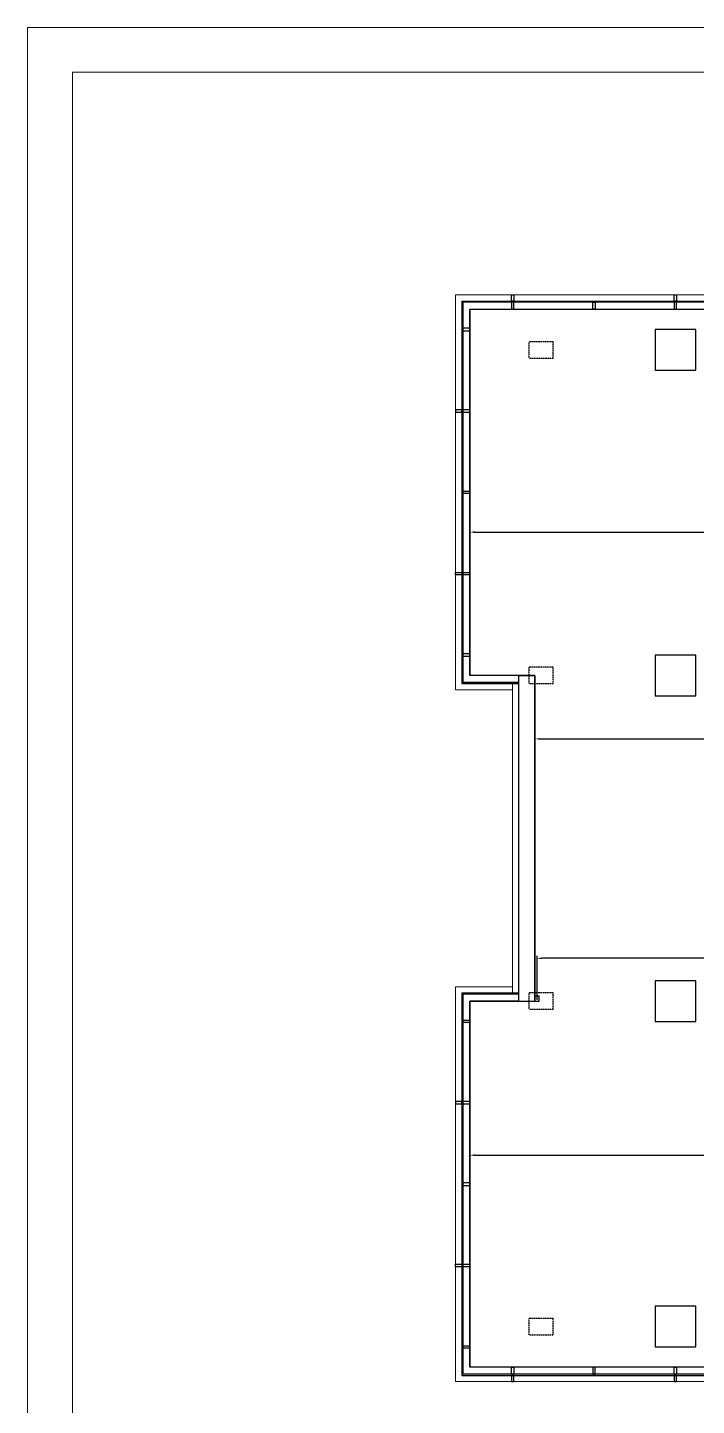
# Model space of a CAD drawing. Header units: millimetres. Extents: x 1175437 to 1258597, y 68435 to 127241.
# Drawn here: x 1175437 to 1191869, y 93383 to 127241 of the extents above; entities that cross this region are included whole.
import ezdxf

# ---------------------------------------------------------------- set-up
doc = ezdxf.new("R2010")
doc.units = ezdxf.units.MM
doc.linetypes.add('DASHEDX2', pattern=[38.1, 25.4, -12.7])
for name, color, linetype in [('Divar-esas', 7, 'Continuous'), ('metal', 7, 'Continuous'), ('Pencere', 7, 'Continuous'), ('plita 2', 7, 'Continuous'), ('Strixleme', 254, 'Continuous'), ('sutun1', 7, 'Continuous')]:
    doc.layers.add(name, color=color, linetype=linetype)
doc.layers.add('metal-nevid', color=39, linetype='Continuous', lineweight=5)
doc.layers.add('obl. keramogranit', color=138, linetype='Continuous', lineweight=18, true_color=0x005252)

msp = doc.modelspace()

# ---------------------------------------------------------------- linework, layer by layer
at = {"color": 0, "lineweight": -2, "transparency": 16777216}
for p, q in [((1186303, 114953), (1186303, 114780)), ((1186428, 114843), (1199078, 114843)), ((1187903, 110085), (1187903, 109699)), ((1188028, 109761), (1253348, 109761)), ((1187953, 103353), (1187953, 104433)), ((1198778, 104371), (1188078, 104371)), ((1186303, 98194), (1186303, 99595)), ((1186428, 99533), (1233228, 99533))]:
    msp.add_line(p, q, dxfattribs=at)
at = {"color": 251, "lineweight": 5, "true_color": 0x636466}
msp.add_lwpolyline([(1175437, 68435), (1258597, 68435), (1258597, 127241), (1175437, 127241), (1175437, 68435)], dxfattribs=at)
msp.add_lwpolyline([(1176537, 69535), (1257497, 69535), (1257497, 126141), (1176537, 126141)], close=True, dxfattribs=at)
at = {"color": 1, "lineweight": 30}
for points in [[(1186303, 120321), (1199288, 120321), (1199288, 119821), (1199203, 117691), (1199203, 105421), (1199203, 103771), (1199203, 103121), (1231553, 103121)], [(1233353, 94321), (1186303, 94321), (1186303, 103321), (1187903, 103321), (1187903, 111321), (1186303, 111321), (1186303, 120321)]]:
    msp.add_lwpolyline(points, dxfattribs=at)
at = {"color": 0, "transparency": 16777216}
for points in [[(1186428, 114863), (1186428, 114822), (1186303, 114843)], [(1188028, 109782), (1188028, 109740), (1187903, 109761)], [(1188078, 104392), (1188078, 104350), (1187953, 104371)], [(1186428, 99554), (1186428, 99512), (1186303, 99533)]]:
    msp.add_solid(points, dxfattribs=at)
at = {"layer": 'Divar-esas'}
for p, q in [((1187503, 111321), (1187903, 111321)), ((1187503, 103321), (1187503, 111321)), ((1187903, 111321), (1187903, 103321)), ((1187503, 103321), (1187903, 103321)), ((1187903, 103451), (1188003, 103451)), ((1187903, 103321), (1188003, 103321)), ((1188003, 103321), (1188003, 103451))]:
    msp.add_line(p, q, dxfattribs=at)
at = {"layer": 'metal'}
for p, q in [((1187353, 120521), (1187353, 120491)), ((1189353, 120521), (1189353, 120491)), ((1191353, 120521), (1191353, 120491)), ((1186103, 119821), (1186133, 119821)), ((1186103, 117821), (1186133, 117821)), ((1186103, 115821), (1186133, 115821)), ((1186103, 113821), (1186133, 113821)), ((1186103, 111821), (1186133, 111821)), ((1186103, 102821), (1186133, 102821)), ((1186103, 100821), (1186133, 100821)), ((1186103, 98821), (1186133, 98821)), ((1186103, 96821), (1186133, 96821)), ((1186103, 94821), (1186133, 94821)), ((1187353, 94121), (1187353, 94151)), ((1189353, 94121), (1189353, 94151)), ((1191353, 94121), (1191353, 94151))]:
    msp.add_line(p, q, dxfattribs=at)
for points in [[(1187323, 120671), (1187383, 120671), (1187383, 120521), (1187323, 120521)], [(1191323, 120671), (1191383, 120671), (1191383, 120521), (1191323, 120521)], [(1187323, 120321), (1187383, 120321), (1187383, 120491), (1187323, 120491)], [(1189383, 120491), (1189383, 120321), (1189323, 120321), (1189323, 120491)], [(1191323, 120321), (1191383, 120321), (1191383, 120491), (1191323, 120491)], [(1186133, 119791), (1186303, 119791), (1186303, 119851), (1186133, 119851)], [(1185953, 117791), (1186103, 117791), (1186103, 117851), (1185953, 117851)], [(1186133, 117791), (1186303, 117791), (1186303, 117851), (1186133, 117851)], [(1186133, 115851), (1186303, 115851), (1186303, 115791), (1186133, 115791)], [(1185953, 113851), (1186103, 113851), (1186103, 113791), (1185953, 113791)], [(1186133, 113851), (1186303, 113851), (1186303, 113791), (1186133, 113791)], [(1186133, 111791), (1186303, 111791), (1186303, 111851), (1186133, 111851)], [(1186133, 102851), (1186303, 102851), (1186303, 102791), (1186133, 102791)], [(1185953, 100791), (1186103, 100791), (1186103, 100851), (1185953, 100851)], [(1186133, 100791), (1186303, 100791), (1186303, 100851), (1186133, 100851)], [(1186133, 98791), (1186303, 98791), (1186303, 98851), (1186133, 98851)], [(1185953, 96851), (1186103, 96851), (1186103, 96791), (1185953, 96791)], [(1186133, 96851), (1186303, 96851), (1186303, 96791), (1186133, 96791)], [(1186133, 94851), (1186303, 94851), (1186303, 94791), (1186133, 94791)], [(1187323, 94321), (1187383, 94321), (1187383, 94151), (1187323, 94151)], [(1189383, 94151), (1189383, 94321), (1189323, 94321), (1189323, 94151)], [(1191323, 94321), (1191383, 94321), (1191383, 94151), (1191323, 94151)], [(1187323, 93971), (1187383, 93971), (1187383, 94121), (1187323, 94121)], [(1191323, 93971), (1191383, 93971), (1191383, 94121), (1191323, 94121)]]:
    msp.add_lwpolyline(points, close=True, dxfattribs=at)
at = {"layer": 'metal-nevid'}
for p, q in [((1185953, 117851), (1185953, 120671)), ((1187323, 120671), (1185953, 120671)), ((1187383, 120671), (1191323, 120671)), ((1195323, 120671), (1191383, 120671)), ((1185953, 117791), (1185953, 113851)), ((1185953, 110971), (1185953, 113791)), ((1187353, 110971), (1185953, 110971)), ((1185953, 103671), (1185953, 100851)), ((1187353, 103671), (1185953, 103671)), ((1185953, 96851), (1185953, 100791)), ((1185953, 96791), (1185953, 93971)), ((1187323, 93971), (1185953, 93971)), ((1187383, 93971), (1191323, 93971)), ((1195323, 93971), (1191383, 93971))]:
    msp.add_line(p, q, dxfattribs=at)
at = {"layer": 'obl. keramogranit'}
msp.add_line((1187353, 111121), (1187353, 103521), dxfattribs=at)
at = {"layer": 'Pencere'}
for p, q in [((1186103, 120521), (1233553, 120521)), ((1186103, 120521), (1186103, 111121)), ((1186133, 120491), (1186133, 111151)), ((1233523, 120491), (1186133, 120491)), ((1186103, 111121), (1187503, 111121)), ((1187503, 111151), (1186133, 111151)), ((1186103, 103521), (1186103, 94121)), ((1186103, 103521), (1187503, 103521)), ((1186133, 103491), (1186133, 94151)), ((1187503, 103491), (1186133, 103491)), ((1233523, 94151), (1186133, 94151)), ((1186103, 94121), (1233553, 94121))]:
    msp.add_line(p, q, dxfattribs=at)
at = {"layer": 'plita 2'}
for p, q in [((1186303, 120321), (1186303, 111321)), ((1187503, 111321), (1186303, 111321)), ((1186303, 103321), (1186303, 94321)), ((1187503, 103321), (1186303, 103321)), ((1233353, 94321), (1186303, 94321))]:
    msp.add_line(p, q, dxfattribs=at)
at = {"layer": 'Strixleme', "linetype": 'DASHEDX2', "ltscale": 0.1}
for points in [[(1187753, 119521), (1187753, 119121), (1188353, 119121), (1188353, 119521)], [(1187753, 111521), (1187753, 111121), (1188353, 111121), (1188353, 111521)], [(1187753, 103521), (1187753, 103121), (1188353, 103121), (1188353, 103521)], [(1187753, 95521), (1187753, 95121), (1188353, 95121), (1188353, 95521)]]:
    msp.add_lwpolyline(points, close=True, dxfattribs=at)
at = {"layer": 'sutun1'}
for points in [[(1190853, 118821), (1191853, 118821), (1191853, 119821), (1190853, 119821)], [(1190853, 110821), (1191853, 110821), (1191853, 111821), (1190853, 111821)], [(1190853, 102821), (1191853, 102821), (1191853, 103821), (1190853, 103821)], [(1190853, 94821), (1191853, 94821), (1191853, 95821), (1190853, 95821)]]:
    msp.add_lwpolyline(points, close=True, dxfattribs=at)

doc.saveas('drawing.dxf')
